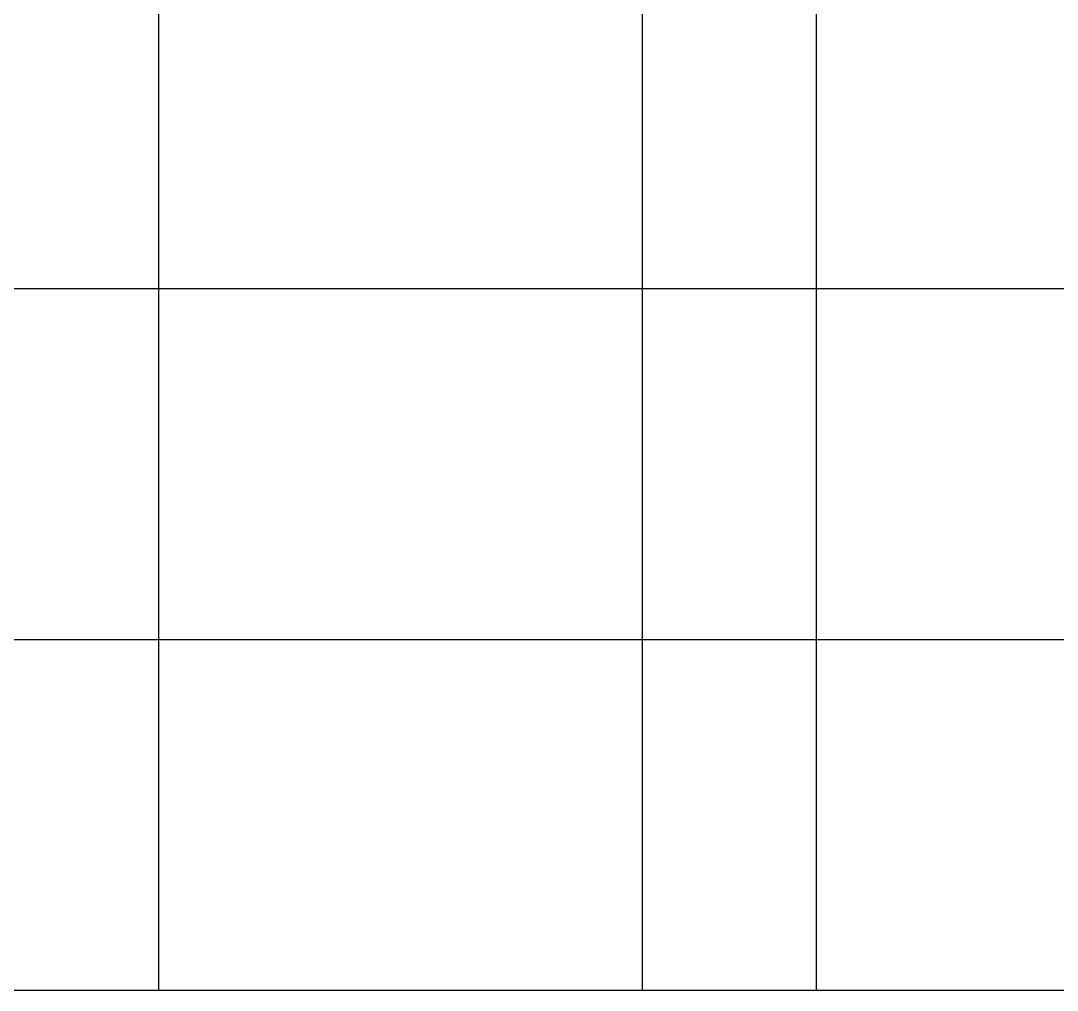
# Model space of a CAD drawing. Header units: metres. Extents: x -232 to 581, y 30 to 789.
# Drawn here: x 174.8 to 378.5, y 29.8 to 220.4 of the extents above; entities that cross this region are included whole.
import ezdxf

# ---------------------------------------------------------------- set-up
doc = ezdxf.new("R2010")
doc.units = ezdxf.units.M
doc.layers.add('_electricos-Leyenda', color=7, linetype='Continuous')

msp = doc.modelspace()

# ---------------------------------------------------------------- linework, layer by layer
at = {"layer": '_electricos-Leyenda'}
for p, q in [((201.887, 789.351), (201.887, 29.825)), ((296.932, 789.351), (296.932, 29.825)), ((331.115, 789.351), (331.115, 29.825)), ((23.375, 167.786), (581.349, 167.786)), ((23.375, 98.806), (581.349, 98.806)), ((23.375, 29.825), (581.349, 29.825))]:
    msp.add_line(p, q, dxfattribs=at)

doc.saveas('drawing.dxf')
